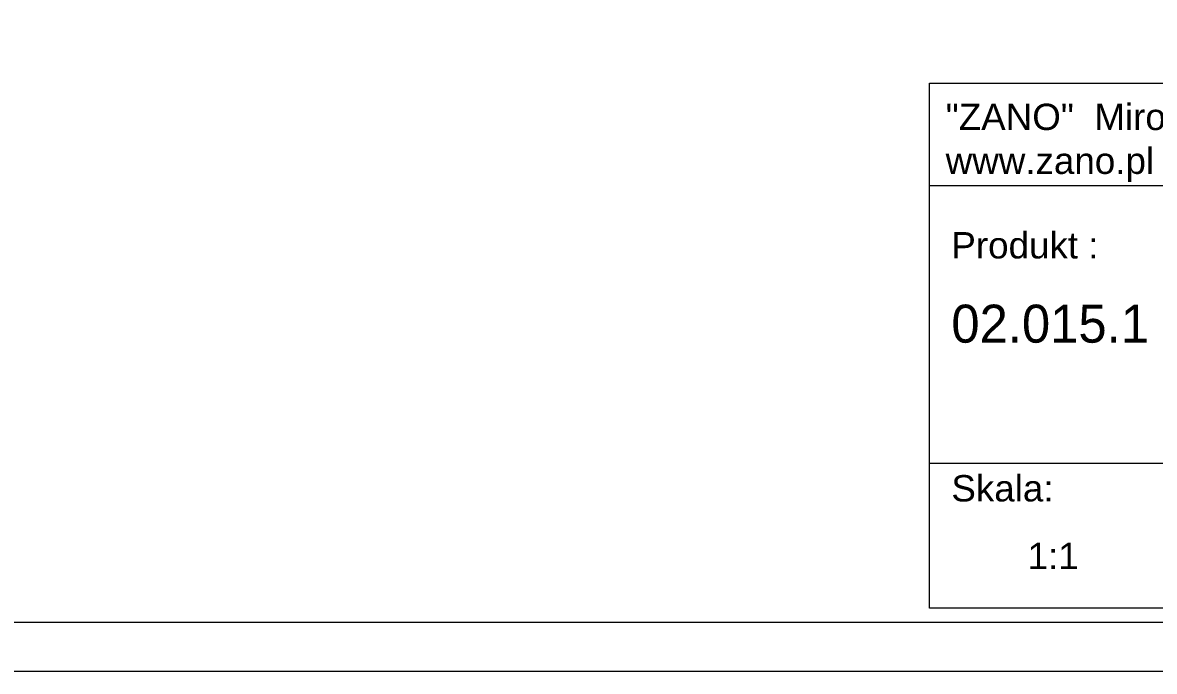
# Model space of a CAD drawing. Header units: millimetres. Extents: x -2916 to 2490, y 92 to 4100.
# Drawn here: x -1128 to 660, y 92 to 1116 of the extents above; entities that cross this region are included whole.
import ezdxf

# ---------------------------------------------------------------- set-up
doc = ezdxf.new("R2010")
doc.units = ezdxf.units.MM
doc.layers.add('tabelka', color=155, linetype='Continuous')
doc.styles.get("Standard").update_dxf_attribs({"font": 'Gothic.ttf'})

# ---------------------------------------------------------------- blocks, each defined once
blk = doc.blocks.new('TABELA')
at = {"layer": 'tabelka', "lineweight": 5}
for p, q in [((4587.4, 3929.4), (6672.4, 3929.4)), ((4587.4, 3767.6), (4587.4, 3929.4)), ((4587.4, 3929.4), (6672.4, 3929.4)), ((4587.4, 3329), (6672.4, 3329))]:
    blk.add_line(p, q, dxfattribs=at)
blk.add_lwpolyline([(4587.4, 3767.6), (6672.4, 3767.6), (6672.4, 3100.4), (4587.4, 3100.4)], close=True, dxfattribs=at)
at = {"layer": 'tabelka', "lineweight": 5, "attachment_point": 1}
for s, insert, char_height, width in [('{\\fArial|b0|i0|c238|p34;"ZANO"  Mirosław Zarotyński ul. Lindego 7a  30-148 Kraków tel. 012 636 89 25\\Pwww.zano.pl  ,   biuro@zano.pl}', (4613, 3896.9), 41.595, 2040.38), ('{\\fArial|b0|i0|c238|p34;Produkt : }', (4622, 3694.1), 41.595, 265.273), ('{\\fCentury Gothic|b0|i0|c238|p34;02.015.1}', (4622, 3579.5), 60, 849.376), ('{\\fArial|b0|i0|c238|p34;Skala: }', (4622, 3310.3), 41.595, 191.675), ('{\\fArial|b0|i0|c238|p34;1:1}', (4742.5, 3203.5), 41.595, 42.482)]:
    blk.add_mtext(s, dxfattribs=dict(at, insert=insert, char_height=char_height, width=width))

msp = doc.modelspace()

# ---------------------------------------------------------------- linework, layer by layer
at = {"layer": 'tabelka', "lineweight": 5}
for points in [[(-2916.4, 4099.5), (2490, 4099.5), (2490, 91.9), (-2916.4, 91.9)], [(-2839, 4022.1), (2412.6, 4022.1), (2412.6, 169.3), (-2839, 169.3)]]:
    msp.add_lwpolyline(points, close=True, dxfattribs=at)

# ---------------------------------------------------------------- block references
msp.add_blockref('TABELA', (-4282.4, -2908.5))

doc.saveas('drawing.dxf')
